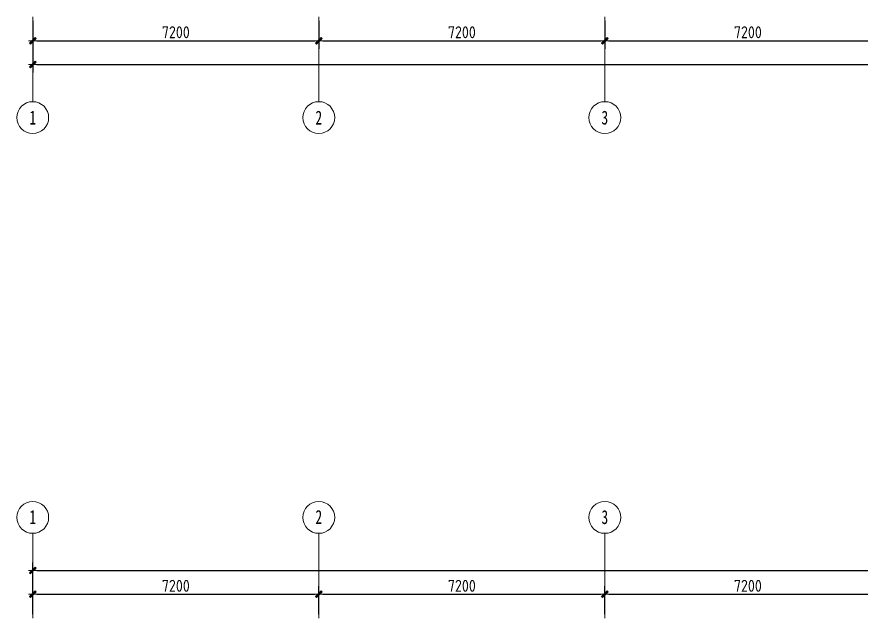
# Model space of a CAD drawing. Header units: millimetres. Extents: x 33621 to 401573, y -91663 to 133135.
# Drawn here: x 38297 to 59548, y 60556 to 75683 of the extents above; entities that cross this region are included whole.
import ezdxf
from ezdxf.enums import TextEntityAlignment as Align

# ---------------------------------------------------------------- set-up
doc = ezdxf.new("R2010")
doc.units = ezdxf.units.MM
doc.header["$LTSCALE"] = 10
doc.layers.get('0').update_dxf_attribs({"color": 253})
doc.layers.get('Defpoints').update_dxf_attribs({"color": 250})
doc.layers.add('AXIS【轴号】', color=253, linetype='Continuous', lineweight=0)
doc.layers.add('Dim【尺寸标注】', color=253, linetype='Continuous')
doc.layers.add('PUB_DIM', color=253, linetype='Continuous')
doc.styles.add('CCD_DIM', font='ARCHS.SHX')
doc.styles.add('宋体', font='', dxfattribs={"width": 0.7})
doc.styles.get('宋体').set_extended_font_data('SimSun')
doc.dimstyles.new('ZL_1：100', dxfattribs={"dimtxt": 3, "dimasz": 1, "dimexe": 2, "dimexo": 2, "dimgap": 0.6, "dimtad": 1, "dimdec": 0, "dimrnd": 5, "dimdsep": 46, "dimtxsty": 'CCD_DIM', "dimblk": 'WS-cj', "dimblk1": 'WS-cj', "dimblk2": 'WS-cj', "dimcen": 1, "dimclrd": 44, "dimclre": 44, "dimclrt": 2, "dimadec": 0, "dimazin": 2, "dimtfac": 1, "dimtdec": 0, "dimtix": 1, "dimtmove": 2, "dimatfit": 3, "dimldrblk": 'hl_arrow2', "dimfxl": 5, "dimfxlon": 1, "dimarcsym": 0})

# ---------------------------------------------------------------- blocks, each defined once
blk = doc.blocks.new('hl_Axis-A1')
at = {"color": 150, "ltscale": 2}
blk.add_line((21.33, 0), (0, 0), dxfattribs=at)
at = {"color": 150}
blk.add_circle((25.33, 0), 4, dxfattribs=at)
at = {"color": 50, "style": '宋体', "width": 0.7}
blk.add_attdef('轴号', text='', height=3.5, dxfattribs=at).set_placement((25.33, 0), align=Align.MIDDLE_CENTER)
blk = doc.blocks.new('WS-cj')
blk.add_hatch(color=2).paths.add_polyline_path([(0.59, 0.82), (-0.82, -0.59), (-0.59, -0.82), (0.82, 0.59)])
at = {"color": 2, "linetype": 'ByBlock', "lineweight": 0}
for p, q in [((-1.1, 0), (0, 0)), ((0, 0), (1.1, 0))]:
    blk.add_line(p, q, dxfattribs=at)
at = {"color": 2}
blk.add_lwpolyline([(0.59, 0.82), (-0.82, -0.59), (-0.59, -0.82), (0.82, 0.59)], close=True, dxfattribs=at)
blk = doc.blocks.new('*D240')
at = {"layer": 'Defpoints', "color": 0, "transparency": 16777216}
for p in [(-44462, -18684), (-37262, -18684), (-37262, -19284)]:
    blk.add_point(p, dxfattribs=at)
at = {"layer": 'Dim【尺寸标注】', "color": 44, "lineweight": -2, "transparency": 16777216}
for p, q in [((-44462, -18784), (-44462, -19484)), ((-37262, -18784), (-37262, -19484)), ((-44362, -19284), (-37362, -19284))]:
    blk.add_line(p, q, dxfattribs=at)
at = {"layer": 'Dim【尺寸标注】', "color": 44, "lineweight": -2, "transparency": 16777216, "xscale": 100, "yscale": 100, "zscale": 100, "rotation": 180}
blk.add_blockref('WS-cj', (-44462, -19284), dxfattribs=at)
at = {"layer": 'Dim【尺寸标注】', "color": 44, "lineweight": -2, "transparency": 16777216, "xscale": 100, "yscale": 100, "zscale": 100}
blk.add_blockref('WS-cj', (-37262, -19284), dxfattribs=at)
at = {"layer": 'Dim【尺寸标注】', "color": 2, "transparency": 16777216, "insert": (-40862, -19071), "char_height": 300, "attachment_point": 5, "style": 'CCD_DIM'}
blk.add_mtext('7200', dxfattribs=at)
blk = doc.blocks.new('hl_arrow2')
at = {"color": 2}
blk.add_line((0, 0), (-1, 0), dxfattribs=at)
blk.add_lwpolyline([(0, 0), (-1, -1), (-1, -1), (0, 0), (-1, 1), (-1, 1)], close=True, dxfattribs=at)
blk = doc.blocks.new('*D241')
at = {"layer": 'Defpoints', "color": 0, "transparency": 16777216}
for p in [(-37262, -18684), (-30062, -18684), (-30062, -19284)]:
    blk.add_point(p, dxfattribs=at)
at = {"layer": 'Dim【尺寸标注】', "color": 44, "lineweight": -2, "transparency": 16777216}
for p, q in [((-37262, -18784), (-37262, -19484)), ((-30062, -18784), (-30062, -19484)), ((-37162, -19284), (-30162, -19284))]:
    blk.add_line(p, q, dxfattribs=at)
at = {"layer": 'Dim【尺寸标注】', "color": 44, "lineweight": -2, "transparency": 16777216, "xscale": 100, "yscale": 100, "zscale": 100, "rotation": 180}
blk.add_blockref('WS-cj', (-37262, -19284), dxfattribs=at)
at = {"layer": 'Dim【尺寸标注】', "color": 44, "lineweight": -2, "transparency": 16777216, "xscale": 100, "yscale": 100, "zscale": 100}
blk.add_blockref('WS-cj', (-30062, -19284), dxfattribs=at)
at = {"layer": 'Dim【尺寸标注】', "color": 2, "transparency": 16777216, "insert": (-33662, -19071), "char_height": 300, "attachment_point": 5, "style": 'CCD_DIM'}
blk.add_mtext('7200', dxfattribs=at)
blk = doc.blocks.new('*D242')
at = {"layer": 'Defpoints', "color": 0, "transparency": 16777216}
for p in [(-30062, -18684), (-22862, -18684), (-22862, -19284)]:
    blk.add_point(p, dxfattribs=at)
at = {"layer": 'Dim【尺寸标注】', "color": 44, "lineweight": -2, "transparency": 16777216}
for p, q in [((-30062, -18784), (-30062, -19484)), ((-22862, -18784), (-22862, -19484)), ((-29962, -19284), (-22962, -19284))]:
    blk.add_line(p, q, dxfattribs=at)
at = {"layer": 'Dim【尺寸标注】', "color": 44, "lineweight": -2, "transparency": 16777216, "xscale": 100, "yscale": 100, "zscale": 100, "rotation": 180}
blk.add_blockref('WS-cj', (-30062, -19284), dxfattribs=at)
at = {"layer": 'Dim【尺寸标注】', "color": 44, "lineweight": -2, "transparency": 16777216, "xscale": 100, "yscale": 100, "zscale": 100}
blk.add_blockref('WS-cj', (-22862, -19284), dxfattribs=at)
at = {"layer": 'Dim【尺寸标注】', "color": 2, "transparency": 16777216, "insert": (-26462, -19071), "char_height": 300, "attachment_point": 5, "style": 'CCD_DIM'}
blk.add_mtext('7200', dxfattribs=at)
blk = doc.blocks.new('*D255')
at = {"layer": 'Defpoints', "color": 0, "transparency": 16777216}
for p in [(-44462, -18684), (49138, -18684), (49138, -19884)]:
    blk.add_point(p, dxfattribs=at)
at = {"layer": 'Dim【尺寸标注】', "color": 44, "lineweight": -2, "transparency": 16777216}
for p, q in [((-44462, -19384), (-44462, -20084)), ((49138, -19384), (49138, -20084)), ((-44362, -19884), (49038, -19884))]:
    blk.add_line(p, q, dxfattribs=at)
at = {"layer": 'Dim【尺寸标注】', "color": 44, "lineweight": -2, "transparency": 16777216, "xscale": 100, "yscale": 100, "zscale": 100, "rotation": 180}
blk.add_blockref('WS-cj', (-44462, -19884), dxfattribs=at)
at = {"layer": 'Dim【尺寸标注】', "color": 44, "lineweight": -2, "transparency": 16777216, "xscale": 100, "yscale": 100, "zscale": 100}
blk.add_blockref('WS-cj', (49138, -19884), dxfattribs=at)
at = {"layer": 'Dim【尺寸标注】', "color": 2, "transparency": 16777216, "insert": (2338, -19678), "char_height": 300, "attachment_point": 5, "style": 'CCD_DIM'}
blk.add_mtext('93600', dxfattribs=at)
blk = doc.blocks.new('*D260')
at = {"layer": 'Defpoints', "color": 0, "transparency": 16777216}
for p in [(-37262, 2411), (-44462, 1811), (-37262, 1811)]:
    blk.add_point(p, dxfattribs=at)
at = {"layer": 'Dim【尺寸标注】', "color": 44, "lineweight": -2, "transparency": 16777216}
for p, q in [((-44462, 1911), (-44462, 2611)), ((-37262, 1911), (-37262, 2611)), ((-44362, 2411), (-37362, 2411))]:
    blk.add_line(p, q, dxfattribs=at)
at = {"layer": 'Dim【尺寸标注】', "color": 44, "lineweight": -2, "transparency": 16777216, "xscale": 100, "yscale": 100, "zscale": 100, "rotation": 180}
blk.add_blockref('WS-cj', (-44462, 2411), dxfattribs=at)
at = {"layer": 'Dim【尺寸标注】', "color": 44, "lineweight": -2, "transparency": 16777216, "xscale": 100, "yscale": 100, "zscale": 100}
blk.add_blockref('WS-cj', (-37262, 2411), dxfattribs=at)
at = {"layer": 'Dim【尺寸标注】', "color": 2, "transparency": 16777216, "insert": (-40862, 2623), "char_height": 300, "attachment_point": 5, "style": 'CCD_DIM'}
blk.add_mtext('7200', dxfattribs=at)
blk = doc.blocks.new('*D261')
at = {"layer": 'Defpoints', "color": 0, "transparency": 16777216}
for p in [(-30062, 2411), (-37262, 1811), (-30062, 1811)]:
    blk.add_point(p, dxfattribs=at)
at = {"layer": 'Dim【尺寸标注】', "color": 44, "lineweight": -2, "transparency": 16777216}
for p, q in [((-37262, 1911), (-37262, 2611)), ((-30062, 1911), (-30062, 2611)), ((-37162, 2411), (-30162, 2411))]:
    blk.add_line(p, q, dxfattribs=at)
at = {"layer": 'Dim【尺寸标注】', "color": 44, "lineweight": -2, "transparency": 16777216, "xscale": 100, "yscale": 100, "zscale": 100, "rotation": 180}
blk.add_blockref('WS-cj', (-37262, 2411), dxfattribs=at)
at = {"layer": 'Dim【尺寸标注】', "color": 44, "lineweight": -2, "transparency": 16777216, "xscale": 100, "yscale": 100, "zscale": 100}
blk.add_blockref('WS-cj', (-30062, 2411), dxfattribs=at)
at = {"layer": 'Dim【尺寸标注】', "color": 2, "transparency": 16777216, "insert": (-33662, 2623), "char_height": 300, "attachment_point": 5, "style": 'CCD_DIM'}
blk.add_mtext('7200', dxfattribs=at)
blk = doc.blocks.new('*D262')
at = {"layer": 'Defpoints', "color": 0, "transparency": 16777216}
for p in [(-22862, 2411), (-30062, 1811), (-22862, 1811)]:
    blk.add_point(p, dxfattribs=at)
at = {"layer": 'Dim【尺寸标注】', "color": 44, "lineweight": -2, "transparency": 16777216}
for p, q in [((-30062, 1911), (-30062, 2611)), ((-22862, 1911), (-22862, 2611)), ((-29962, 2411), (-22962, 2411))]:
    blk.add_line(p, q, dxfattribs=at)
at = {"layer": 'Dim【尺寸标注】', "color": 44, "lineweight": -2, "transparency": 16777216, "xscale": 100, "yscale": 100, "zscale": 100, "rotation": 180}
blk.add_blockref('WS-cj', (-30062, 2411), dxfattribs=at)
at = {"layer": 'Dim【尺寸标注】', "color": 44, "lineweight": -2, "transparency": 16777216, "xscale": 100, "yscale": 100, "zscale": 100}
blk.add_blockref('WS-cj', (-22862, 2411), dxfattribs=at)
at = {"layer": 'Dim【尺寸标注】', "color": 2, "transparency": 16777216, "insert": (-26462, 2623), "char_height": 300, "attachment_point": 5, "style": 'CCD_DIM'}
blk.add_mtext('7200', dxfattribs=at)
blk = doc.blocks.new('*D273')
at = {"layer": 'Defpoints', "color": 0, "transparency": 16777216}
for p in [(49138, 3011), (-44462, 1811), (49138, 1811)]:
    blk.add_point(p, dxfattribs=at)
at = {"layer": 'Dim【尺寸标注】', "color": 44, "lineweight": -2, "transparency": 16777216}
for p, q in [((-44462, 2511), (-44462, 3211)), ((49138, 2511), (49138, 3211)), ((-44362, 3011), (49038, 3011))]:
    blk.add_line(p, q, dxfattribs=at)
at = {"layer": 'Dim【尺寸标注】', "color": 44, "lineweight": -2, "transparency": 16777216, "xscale": 100, "yscale": 100, "zscale": 100, "rotation": 180}
blk.add_blockref('WS-cj', (-44462, 3011), dxfattribs=at)
at = {"layer": 'Dim【尺寸标注】', "color": 44, "lineweight": -2, "transparency": 16777216, "xscale": 100, "yscale": 100, "zscale": 100}
blk.add_blockref('WS-cj', (49138, 3011), dxfattribs=at)
at = {"layer": 'Dim【尺寸标注】', "color": 2, "transparency": 16777216, "insert": (2338, 3217), "char_height": 300, "attachment_point": 5, "style": 'CCD_DIM'}
blk.add_mtext('93600', dxfattribs=at)
blk = doc.blocks.new('ZL_061117299')
at = {"layer": 'AXIS【轴号】'}
ref = blk.add_blockref('hl_Axis-A1', (-44462.3, 1810.8), dxfattribs=dict(at, xscale=-100, yscale=100, zscale=100, rotation=270))
ref.add_attrib('轴号', '1', dxfattribs={"layer": '0', "color": 2, "height": 350, "style": '宋体', "width": 0.7}).set_placement((-44462.3, 4353.9), align=Align.MIDDLE_CENTER)
ref = blk.add_blockref('hl_Axis-A1', (-37262.3, 1810.8), dxfattribs=dict(at, xscale=-100, yscale=100, zscale=100, rotation=270))
ref.add_attrib('轴号', '2', dxfattribs={"layer": '0', "color": 2, "height": 350, "style": '宋体', "width": 0.7}).set_placement((-37262.3, 4355.8), align=Align.MIDDLE_CENTER)
ref = blk.add_blockref('hl_Axis-A1', (-30062.3, 1810.8), dxfattribs=dict(at, xscale=-100, yscale=100, zscale=100, rotation=270))
ref.add_attrib('轴号', '3', dxfattribs={"layer": '0', "color": 2, "height": 350, "style": '宋体', "width": 0.7}).set_placement((-30062.3, 4351.9), align=Align.MIDDLE_CENTER)
ref = blk.add_blockref('hl_Axis-A1', (-44462.3, -18683.9), dxfattribs=dict(at, xscale=100, yscale=100, zscale=100, rotation=270))
ref.add_attrib('轴号', '1', dxfattribs={"layer": '0', "color": 2, "height": 350, "style": '宋体', "width": 0.7}).set_placement((-44462.3, -21217.2), align=Align.MIDDLE_CENTER)
ref = blk.add_blockref('hl_Axis-A1', (-37262.3, -18683.9), dxfattribs=dict(at, xscale=100, yscale=100, zscale=100, rotation=270))
ref.add_attrib('轴号', '2', dxfattribs={"layer": '0', "color": 2, "height": 350, "style": '宋体', "width": 0.7}).set_placement((-37262.3, -21217.2), align=Align.MIDDLE_CENTER)
ref = blk.add_blockref('hl_Axis-A1', (-30062.3, -18683.9), dxfattribs=dict(at, xscale=100, yscale=100, zscale=100, rotation=270))
ref.add_attrib('轴号', '3', dxfattribs={"layer": '0', "color": 2, "height": 350, "style": '宋体', "width": 0.7}).set_placement((-30062.3, -21217.2), align=Align.MIDDLE_CENTER)
at = {"layer": 'Dim【尺寸标注】'}
for p1, p2, distance, picture, middle in [((-44462.3, 1810.8), (49137.7, 1810.8), 1200, '*D273', (2337.7, 3217)), ((-44462.3, 1810.8), (-37262.3, 1810.8), 600, '*D260', (-40862.3, 2623.3)), ((-37262.3, 1810.8), (-30062.3, 1810.8), 600, '*D261', (-33662.3, 2623.3)), ((-30062.3, 1810.8), (-22862.3, 1810.8), 600, '*D262', (-26462.3, 2623.3)), ((-44462.3, -18683.9), (-37262.3, -18683.9), -600, '*D240', (-40862.3, -19071.4)), ((-44462.3, -18683.9), (49137.7, -18683.9), -1200, '*D255', (2337.7, -19677.6)), ((-37262.3, -18683.9), (-30062.3, -18683.9), -600, '*D241', (-33662.3, -19071.4)), ((-30062.3, -18683.9), (-22862.3, -18683.9), -600, '*D242', (-26462.3, -19071.4))]:
    dim = blk.add_aligned_dim(p1=p1, p2=p2, distance=distance, dimstyle='ZL_1：100', dxfattribs=at)
    dim.commit()
    dim.dimension.update_dxf_attribs({"geometry": picture, "text_midpoint": middle})

msp = doc.modelspace()

# ---------------------------------------------------------------- block references
at = {"layer": 'PUB_DIM'}
for p in [(83158.8, 94366.9), (83158.8, 58745.3)]:
    msp.add_blockref('ZL_061117299', p, dxfattribs=at)

doc.saveas('drawing.dxf')
